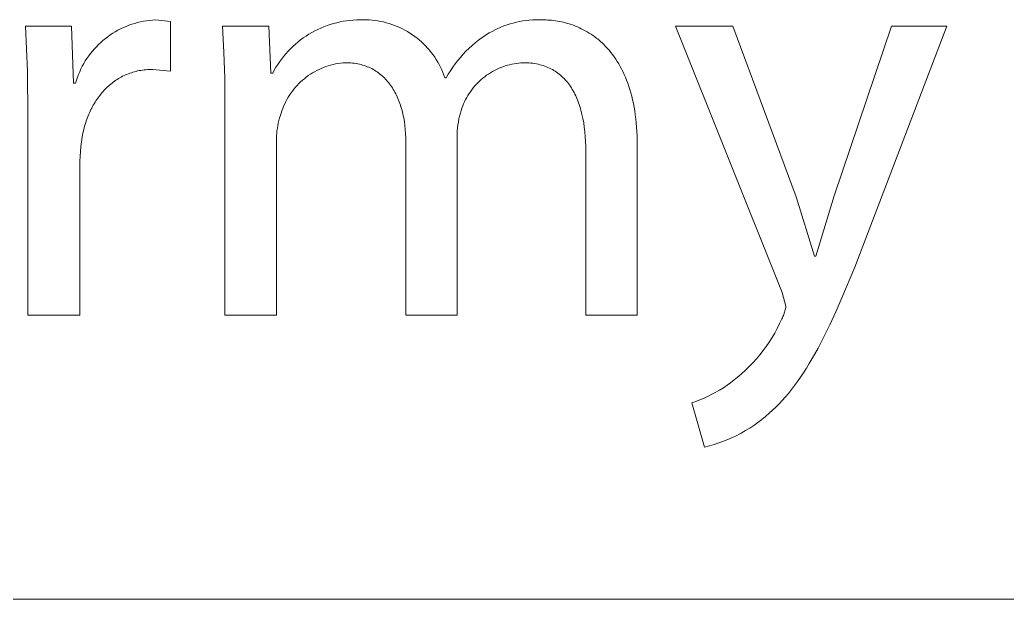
# Model space of a CAD drawing. Header units: millimetres. Extents: x 430 to 4403, y -1522 to 1254.
# Drawn here: x 3374.7 to 3440.5, y -1522.2 to -1483.6 of the extents above; entities that cross this region are included whole.
import ezdxf

# ---------------------------------------------------------------- set-up
doc = ezdxf.new("R2010")
doc.units = ezdxf.units.MM
doc.header["$MEASUREMENT"] = 0
doc.layers.add('Domyślny', color=7, linetype='Continuous', true_color=0x000000)

msp = doc.modelspace()

# ---------------------------------------------------------------- linework, layer by layer
at = {"layer": 'Domyślny', "color": 18, "lineweight": 15, "true_color": 0x000000}
for p, q in [((3381.943, -1483.978), (3382.133, -1483.911)), ((3382.133, -1483.911), (3382.325, -1483.851)), ((3382.325, -1483.851), (3382.52, -1483.798)), ((3382.52, -1483.798), (3382.716, -1483.751)), ((3382.716, -1483.751), (3382.914, -1483.711)), ((3382.914, -1483.711), (3383.113, -1483.679)), ((3383.113, -1483.679), (3383.312, -1483.653)), ((3383.312, -1483.653), (3383.513, -1483.634)), ((3383.513, -1483.634), (3383.714, -1483.622)), ((3383.714, -1483.622), (3384.72, -1483.728)), ((3384.72, -1483.728), (3384.72, -1487.035)), ((3395.151, -1484.001), (3395.363, -1483.929)), ((3395.363, -1483.929), (3395.578, -1483.864)), ((3395.578, -1483.864), (3395.794, -1483.807)), ((3395.794, -1483.807), (3396.012, -1483.756)), ((3396.012, -1483.756), (3396.232, -1483.714)), ((3396.232, -1483.714), (3396.453, -1483.679)), ((3396.453, -1483.679), (3396.675, -1483.651)), ((3396.675, -1483.651), (3396.898, -1483.631)), ((3396.898, -1483.631), (3397.121, -1483.618)), ((3397.121, -1483.618), (3397.345, -1483.613)), ((3397.345, -1483.613), (3397.569, -1483.615)), ((3397.569, -1483.615), (3397.762, -1483.616)), ((3397.762, -1483.616), (3397.954, -1483.624)), ((3397.954, -1483.624), (3398.147, -1483.638)), ((3398.147, -1483.638), (3398.338, -1483.658)), ((3398.338, -1483.658), (3398.529, -1483.686)), ((3398.529, -1483.686), (3398.719, -1483.719)), ((3398.719, -1483.719), (3398.908, -1483.759)), ((3398.908, -1483.759), (3399.095, -1483.806)), ((3399.095, -1483.806), (3399.28, -1483.858)), ((3399.28, -1483.858), (3399.464, -1483.917)), ((3399.464, -1483.917), (3399.645, -1483.983)), ((3407.149, -1483.953), (3407.356, -1483.887)), ((3407.356, -1483.887), (3407.565, -1483.827)), ((3407.565, -1483.827), (3407.776, -1483.775)), ((3407.776, -1483.775), (3407.989, -1483.73)), ((3407.989, -1483.73), (3408.203, -1483.692)), ((3408.203, -1483.692), (3408.418, -1483.661)), ((3408.418, -1483.661), (3408.634, -1483.637)), ((3408.634, -1483.637), (3408.851, -1483.621)), ((3408.851, -1483.621), (3409.068, -1483.612)), ((3409.068, -1483.612), (3409.285, -1483.61)), ((3409.285, -1483.61), (3409.503, -1483.615)), ((3409.503, -1483.615), (3409.623, -1483.617)), ((3409.623, -1483.617), (3409.746, -1483.62)), ((3409.746, -1483.62), (3409.869, -1483.627)), ((3409.869, -1483.627), (3409.995, -1483.636)), ((3409.995, -1483.636), (3410.121, -1483.648)), ((3410.121, -1483.648), (3410.249, -1483.662)), ((3410.249, -1483.662), (3410.378, -1483.68)), ((3410.378, -1483.68), (3410.508, -1483.7)), ((3410.508, -1483.7), (3410.638, -1483.724)), ((3410.638, -1483.724), (3410.77, -1483.75)), ((3410.77, -1483.75), (3410.902, -1483.78)), ((3410.902, -1483.78), (3411.035, -1483.813)), ((3411.035, -1483.813), (3411.168, -1483.85)), ((3411.168, -1483.85), (3411.301, -1483.89)), ((3411.301, -1483.89), (3411.434, -1483.933)), ((3411.434, -1483.933), (3411.568, -1483.98)), ((3375.173, -1487.054), (3375.049, -1484.045)), ((3375.049, -1484.045), (3378.105, -1484.045)), ((3378.105, -1484.045), (3378.237, -1487.829)), ((3380.692, -1484.624), (3380.861, -1484.513)), ((3380.861, -1484.513), (3381.033, -1484.408)), ((3381.033, -1484.408), (3381.209, -1484.31)), ((3381.209, -1484.31), (3381.388, -1484.217)), ((3381.388, -1484.217), (3381.57, -1484.131)), ((3381.57, -1484.131), (3381.755, -1484.051)), ((3381.755, -1484.051), (3381.943, -1483.978)), ((3388.276, -1485.779), (3388.176, -1484.039)), ((3388.176, -1484.039), (3391.258, -1484.039)), ((3391.258, -1484.039), (3391.404, -1487.161)), ((3393.752, -1484.699), (3393.942, -1484.579)), ((3393.942, -1484.579), (3394.135, -1484.466)), ((3394.135, -1484.466), (3394.331, -1484.359)), ((3394.331, -1484.359), (3394.532, -1484.259)), ((3394.532, -1484.259), (3394.735, -1484.166)), ((3394.735, -1484.166), (3394.942, -1484.08)), ((3394.942, -1484.08), (3395.151, -1484.001)), ((3399.645, -1483.983), (3399.824, -1484.054)), ((3399.824, -1484.054), (3400.001, -1484.131)), ((3400.001, -1484.131), (3400.174, -1484.215)), ((3400.174, -1484.215), (3400.345, -1484.304)), ((3400.345, -1484.304), (3400.513, -1484.399)), ((3400.513, -1484.399), (3400.677, -1484.5)), ((3400.677, -1484.5), (3400.838, -1484.606)), ((3405.777, -1484.604), (3405.963, -1484.492)), ((3405.963, -1484.492), (3406.153, -1484.386)), ((3406.153, -1484.386), (3406.346, -1484.286)), ((3406.346, -1484.286), (3406.542, -1484.193)), ((3406.542, -1484.193), (3406.742, -1484.106)), ((3406.742, -1484.106), (3406.944, -1484.026)), ((3406.944, -1484.026), (3407.149, -1483.953)), ((3411.568, -1483.98), (3411.702, -1484.031)), ((3411.702, -1484.031), (3411.835, -1484.086)), ((3411.835, -1484.086), (3411.968, -1484.144)), ((3411.968, -1484.144), (3412.101, -1484.206)), ((3412.101, -1484.206), (3412.233, -1484.272)), ((3412.233, -1484.272), (3412.365, -1484.342)), ((3412.365, -1484.342), (3412.496, -1484.417)), ((3412.496, -1484.417), (3412.626, -1484.495)), ((3412.626, -1484.495), (3412.755, -1484.578)), ((3412.755, -1484.578), (3412.883, -1484.665)), ((3425.491, -1501.8), (3418.387, -1484.045)), ((3418.387, -1484.045), (3422.197, -1484.045)), ((3422.197, -1484.045), (3426.418, -1495.423)), ((3428.958, -1495.344), (3432.781, -1484.045)), ((3436.473, -1484.045), (3431.233, -1497.765)), ((3432.781, -1484.045), (3436.473, -1484.045)), ((3379.913, -1485.261), (3380.059, -1485.123)), ((3380.059, -1485.123), (3380.211, -1484.99)), ((3380.211, -1484.99), (3380.367, -1484.862)), ((3380.367, -1484.862), (3380.527, -1484.74)), ((3380.527, -1484.74), (3380.692, -1484.624)), ((3392.873, -1485.389), (3393.039, -1485.239)), ((3393.039, -1485.239), (3393.211, -1485.095)), ((3393.211, -1485.095), (3393.387, -1484.957)), ((3393.387, -1484.957), (3393.567, -1484.825)), ((3393.567, -1484.825), (3393.752, -1484.699)), ((3400.838, -1484.606), (3400.995, -1484.718)), ((3400.995, -1484.718), (3401.149, -1484.835)), ((3401.149, -1484.835), (3401.298, -1484.957)), ((3401.298, -1484.957), (3401.443, -1485.084)), ((3401.443, -1485.084), (3401.583, -1485.216)), ((3401.583, -1485.216), (3401.719, -1485.352)), ((3404.815, -1485.33), (3405.026, -1485.151)), ((3405.026, -1485.151), (3405.243, -1484.978)), ((3405.243, -1484.978), (3405.416, -1484.848)), ((3405.416, -1484.848), (3405.595, -1484.723)), ((3405.595, -1484.723), (3405.777, -1484.604)), ((3412.883, -1484.665), (3413.01, -1484.757)), ((3413.01, -1484.757), (3413.135, -1484.853)), ((3413.135, -1484.853), (3413.259, -1484.954)), ((3413.259, -1484.954), (3413.382, -1485.059)), ((3413.382, -1485.059), (3413.503, -1485.169)), ((3413.503, -1485.169), (3413.622, -1485.284)), ((3379.256, -1486.023), (3379.376, -1485.862)), ((3379.376, -1485.862), (3379.502, -1485.705)), ((3379.502, -1485.705), (3379.634, -1485.552)), ((3379.634, -1485.552), (3379.771, -1485.404)), ((3379.771, -1485.404), (3379.913, -1485.261)), ((3388.329, -1487.522), (3388.276, -1485.779)), ((3392.262, -1486.042), (3392.406, -1485.871)), ((3392.406, -1485.871), (3392.556, -1485.705)), ((3392.556, -1485.705), (3392.712, -1485.544)), ((3392.712, -1485.544), (3392.873, -1485.389)), ((3401.719, -1485.352), (3401.85, -1485.494)), ((3401.85, -1485.494), (3401.977, -1485.639)), ((3401.977, -1485.639), (3402.098, -1485.789)), ((3402.098, -1485.789), (3402.214, -1485.943)), ((3404.221, -1485.911), (3404.412, -1485.711)), ((3404.412, -1485.711), (3404.61, -1485.517)), ((3404.61, -1485.517), (3404.815, -1485.33)), ((3413.622, -1485.284), (3413.74, -1485.404)), ((3413.74, -1485.404), (3413.855, -1485.529)), ((3413.855, -1485.529), (3413.968, -1485.659)), ((3413.968, -1485.659), (3414.079, -1485.794)), ((3414.079, -1485.794), (3414.188, -1485.934)), ((3378.831, -1486.708), (3378.928, -1486.532)), ((3378.928, -1486.532), (3379.031, -1486.358)), ((3379.031, -1486.358), (3379.141, -1486.189)), ((3379.141, -1486.189), (3379.256, -1486.023)), ((3391.864, -1486.583), (3391.99, -1486.398)), ((3391.99, -1486.398), (3392.123, -1486.218)), ((3392.123, -1486.218), (3392.262, -1486.042)), ((3395.71, -1486.558), (3395.548, -1486.594)), ((3395.872, -1486.529), (3395.71, -1486.558)), ((3396.036, -1486.504), (3395.872, -1486.529)), ((3396.2, -1486.486), (3396.036, -1486.504)), ((3396.365, -1486.473), (3396.2, -1486.486)), ((3396.489, -1486.475), (3396.365, -1486.473)), ((3396.612, -1486.48), (3396.489, -1486.475)), ((3396.732, -1486.488), (3396.612, -1486.48)), ((3396.851, -1486.499), (3396.732, -1486.488)), ((3396.967, -1486.513), (3396.851, -1486.499)), ((3397.082, -1486.531), (3396.967, -1486.513)), ((3397.195, -1486.552), (3397.082, -1486.531)), ((3397.306, -1486.575), (3397.195, -1486.552)), ((3402.214, -1485.943), (3402.325, -1486.101)), ((3402.325, -1486.101), (3402.43, -1486.262)), ((3402.43, -1486.262), (3402.53, -1486.427)), ((3402.53, -1486.427), (3402.625, -1486.595)), ((3403.526, -1486.774), (3403.689, -1486.55)), ((3403.689, -1486.55), (3403.859, -1486.331)), ((3403.859, -1486.331), (3404.036, -1486.118)), ((3404.036, -1486.118), (3404.221, -1485.911)), ((3407.619, -1486.541), (3407.468, -1486.571)), ((3407.772, -1486.516), (3407.619, -1486.541)), ((3407.925, -1486.497), (3407.772, -1486.516)), ((3408.078, -1486.482), (3407.925, -1486.497)), ((3408.233, -1486.473), (3408.078, -1486.482)), ((3408.364, -1486.475), (3408.233, -1486.473)), ((3408.493, -1486.48), (3408.364, -1486.475)), ((3408.619, -1486.488), (3408.493, -1486.48)), ((3408.744, -1486.499), (3408.619, -1486.488)), ((3408.866, -1486.514), (3408.744, -1486.499)), ((3408.987, -1486.531), (3408.866, -1486.514)), ((3409.105, -1486.552), (3408.987, -1486.531)), ((3409.221, -1486.576), (3409.105, -1486.552)), ((3414.188, -1485.934), (3414.294, -1486.079)), ((3414.294, -1486.079), (3414.398, -1486.23)), ((3414.398, -1486.23), (3414.499, -1486.386)), ((3414.499, -1486.386), (3414.597, -1486.548)), ((3414.597, -1486.548), (3414.693, -1486.715)), ((3375.207, -1490.065), (3375.173, -1487.054)), ((3378.578, -1487.257), (3378.656, -1487.071)), ((3378.656, -1487.071), (3378.74, -1486.888)), ((3378.74, -1486.888), (3378.831, -1486.708)), ((3381.903, -1487.21), (3381.805, -1487.249)), ((3382.002, -1487.173), (3381.903, -1487.21)), ((3382.103, -1487.138), (3382.002, -1487.173)), ((3382.205, -1487.106), (3382.103, -1487.138)), ((3382.308, -1487.076), (3382.205, -1487.106)), ((3382.412, -1487.049), (3382.308, -1487.076)), ((3382.517, -1487.024), (3382.412, -1487.049)), ((3382.623, -1487.002), (3382.517, -1487.024)), ((3382.731, -1486.982), (3382.623, -1487.002)), ((3382.84, -1486.965), (3382.731, -1486.982)), ((3382.95, -1486.95), (3382.84, -1486.965)), ((3383.061, -1486.938), (3382.95, -1486.95)), ((3383.173, -1486.929), (3383.061, -1486.938)), ((3383.286, -1486.922), (3383.173, -1486.929)), ((3383.401, -1486.918), (3383.286, -1486.922)), ((3383.516, -1486.916), (3383.401, -1486.918)), ((3384.72, -1487.035), (3383.516, -1486.916)), ((3391.404, -1487.161), (3391.523, -1487.161)), ((3391.523, -1487.161), (3391.63, -1486.965)), ((3391.63, -1486.965), (3391.744, -1486.772)), ((3391.744, -1486.772), (3391.864, -1486.583)), ((3394.176, -1487.156), (3394.036, -1487.244)), ((3394.319, -1487.073), (3394.176, -1487.156)), ((3394.465, -1486.995), (3394.319, -1487.073)), ((3394.613, -1486.921), (3394.465, -1486.995)), ((3394.764, -1486.853), (3394.613, -1486.921)), ((3394.917, -1486.791), (3394.764, -1486.853)), ((3395.072, -1486.733), (3394.917, -1486.791)), ((3395.229, -1486.681), (3395.072, -1486.733)), ((3395.388, -1486.635), (3395.229, -1486.681)), ((3395.548, -1486.594), (3395.388, -1486.635)), ((3397.415, -1486.602), (3397.306, -1486.575)), ((3397.522, -1486.632), (3397.415, -1486.602)), ((3397.627, -1486.664), (3397.522, -1486.632)), ((3397.73, -1486.7), (3397.627, -1486.664)), ((3397.831, -1486.738), (3397.73, -1486.7)), ((3397.93, -1486.779), (3397.831, -1486.738)), ((3398.028, -1486.823), (3397.93, -1486.779)), ((3398.123, -1486.87), (3398.028, -1486.823)), ((3398.217, -1486.92), (3398.123, -1486.87)), ((3398.308, -1486.972), (3398.217, -1486.92)), ((3398.398, -1487.027), (3398.308, -1486.972)), ((3398.485, -1487.085), (3398.398, -1487.027)), ((3398.571, -1487.145), (3398.485, -1487.085)), ((3398.655, -1487.208), (3398.571, -1487.145)), ((3398.736, -1487.274), (3398.655, -1487.208)), ((3402.625, -1486.595), (3402.713, -1486.766)), ((3402.713, -1486.766), (3402.795, -1486.941)), ((3402.795, -1486.941), (3402.872, -1487.118)), ((3402.872, -1487.118), (3402.942, -1487.297)), ((3403.225, -1487.239), (3403.372, -1487.004)), ((3403.372, -1487.004), (3403.526, -1486.774)), ((3405.911, -1487.227), (3405.784, -1487.314)), ((3406.042, -1487.143), (3405.911, -1487.227)), ((3406.174, -1487.065), (3406.042, -1487.143)), ((3406.31, -1486.991), (3406.174, -1487.065)), ((3406.448, -1486.921), (3406.31, -1486.991)), ((3406.588, -1486.856), (3406.448, -1486.921)), ((3406.73, -1486.796), (3406.588, -1486.856)), ((3406.874, -1486.741), (3406.73, -1486.796)), ((3407.02, -1486.691), (3406.874, -1486.741)), ((3407.168, -1486.646), (3407.02, -1486.691)), ((3407.317, -1486.606), (3407.168, -1486.646)), ((3407.468, -1486.571), (3407.317, -1486.606)), ((3409.335, -1486.604), (3409.221, -1486.576)), ((3409.446, -1486.634), (3409.335, -1486.604)), ((3409.556, -1486.667), (3409.446, -1486.634)), ((3409.664, -1486.704), (3409.556, -1486.667)), ((3409.769, -1486.743), (3409.664, -1486.704)), ((3409.872, -1486.786), (3409.769, -1486.743)), ((3409.974, -1486.832), (3409.872, -1486.786)), ((3410.073, -1486.88), (3409.974, -1486.832)), ((3410.17, -1486.932), (3410.073, -1486.88)), ((3410.265, -1486.986), (3410.17, -1486.932)), ((3410.357, -1487.044), (3410.265, -1486.986)), ((3410.448, -1487.104), (3410.357, -1487.044)), ((3410.537, -1487.168), (3410.448, -1487.104)), ((3410.623, -1487.234), (3410.537, -1487.168)), ((3414.693, -1486.715), (3414.785, -1486.888)), ((3414.785, -1486.888), (3414.874, -1487.067)), ((3414.874, -1487.067), (3414.96, -1487.251)), ((3378.237, -1487.829), (3378.383, -1487.829)), ((3378.383, -1487.829), (3378.441, -1487.636)), ((3378.441, -1487.636), (3378.506, -1487.446)), ((3378.506, -1487.446), (3378.578, -1487.257)), ((3380.814, -1487.83), (3380.732, -1487.896)), ((3380.897, -1487.766), (3380.814, -1487.83)), ((3380.982, -1487.705), (3380.897, -1487.766)), ((3381.068, -1487.645), (3380.982, -1487.705)), ((3381.156, -1487.588), (3381.068, -1487.645)), ((3381.245, -1487.533), (3381.156, -1487.588)), ((3381.335, -1487.48), (3381.245, -1487.533)), ((3381.426, -1487.429), (3381.335, -1487.48)), ((3381.519, -1487.381), (3381.426, -1487.429)), ((3381.613, -1487.335), (3381.519, -1487.381)), ((3381.709, -1487.291), (3381.613, -1487.335)), ((3381.805, -1487.249), (3381.709, -1487.291)), ((3388.334, -1489.265), (3388.329, -1487.522)), ((3393.268, -1487.869), (3393.153, -1487.988)), ((3393.387, -1487.754), (3393.268, -1487.869)), ((3393.509, -1487.643), (3393.387, -1487.754)), ((3393.636, -1487.537), (3393.509, -1487.643)), ((3393.766, -1487.435), (3393.636, -1487.537)), ((3393.899, -1487.337), (3393.766, -1487.435)), ((3394.036, -1487.244), (3393.899, -1487.337)), ((3398.816, -1487.342), (3398.736, -1487.274)), ((3398.894, -1487.412), (3398.816, -1487.342)), ((3398.97, -1487.485), (3398.894, -1487.412)), ((3399.044, -1487.561), (3398.97, -1487.485)), ((3399.116, -1487.639), (3399.044, -1487.561)), ((3399.186, -1487.719), (3399.116, -1487.639)), ((3399.255, -1487.801), (3399.186, -1487.719)), ((3399.321, -1487.886), (3399.255, -1487.801)), ((3402.942, -1487.297), (3403.007, -1487.479)), ((3403.007, -1487.479), (3403.086, -1487.479)), ((3403.086, -1487.479), (3403.225, -1487.239)), ((3405.197, -1487.814), (3405.09, -1487.926)), ((3405.308, -1487.706), (3405.197, -1487.814)), ((3405.422, -1487.602), (3405.308, -1487.706)), ((3405.539, -1487.502), (3405.422, -1487.602)), ((3405.66, -1487.406), (3405.539, -1487.502)), ((3405.784, -1487.314), (3405.66, -1487.406)), ((3410.707, -1487.303), (3410.623, -1487.234)), ((3410.79, -1487.375), (3410.707, -1487.303)), ((3410.87, -1487.45), (3410.79, -1487.375)), ((3410.948, -1487.528), (3410.87, -1487.45)), ((3411.024, -1487.608), (3410.948, -1487.528)), ((3411.098, -1487.692), (3411.024, -1487.608)), ((3411.17, -1487.778), (3411.098, -1487.692)), ((3411.24, -1487.867), (3411.17, -1487.778)), ((3411.307, -1487.958), (3411.24, -1487.867)), ((3414.96, -1487.251), (3415.043, -1487.442)), ((3415.043, -1487.442), (3415.122, -1487.638)), ((3415.122, -1487.638), (3415.198, -1487.841)), ((3415.198, -1487.841), (3415.27, -1488.049)), ((3380.128, -1488.492), (3380.059, -1488.575)), ((3380.199, -1488.411), (3380.128, -1488.492)), ((3380.27, -1488.331), (3380.199, -1488.411)), ((3380.344, -1488.254), (3380.27, -1488.331)), ((3380.418, -1488.178), (3380.344, -1488.254)), ((3380.495, -1488.105), (3380.418, -1488.178)), ((3380.572, -1488.033), (3380.495, -1488.105)), ((3380.651, -1487.963), (3380.572, -1488.033)), ((3380.732, -1487.896), (3380.651, -1487.963)), ((3392.737, -1488.502), (3392.645, -1488.639)), ((3392.834, -1488.368), (3392.737, -1488.502)), ((3392.936, -1488.238), (3392.834, -1488.368)), ((3393.042, -1488.111), (3392.936, -1488.238)), ((3393.153, -1487.988), (3393.042, -1488.111)), ((3399.385, -1487.973), (3399.321, -1487.886)), ((3399.447, -1488.062), (3399.385, -1487.973)), ((3399.508, -1488.154), (3399.447, -1488.062)), ((3399.566, -1488.248), (3399.508, -1488.154)), ((3399.622, -1488.344), (3399.566, -1488.248)), ((3399.677, -1488.442), (3399.622, -1488.344)), ((3399.729, -1488.542), (3399.677, -1488.442)), ((3399.78, -1488.644), (3399.729, -1488.542)), ((3404.616, -1488.534), (3404.535, -1488.665)), ((3404.703, -1488.406), (3404.616, -1488.534)), ((3404.793, -1488.281), (3404.703, -1488.406)), ((3404.888, -1488.159), (3404.793, -1488.281)), ((3404.987, -1488.041), (3404.888, -1488.159)), ((3405.09, -1487.926), (3404.987, -1488.041)), ((3411.373, -1488.053), (3411.307, -1487.958)), ((3411.437, -1488.15), (3411.373, -1488.053)), ((3411.498, -1488.249), (3411.437, -1488.15)), ((3411.558, -1488.352), (3411.498, -1488.249)), ((3411.615, -1488.457), (3411.558, -1488.352)), ((3411.671, -1488.564), (3411.615, -1488.457)), ((3415.27, -1488.049), (3415.338, -1488.264)), ((3415.338, -1488.264), (3415.402, -1488.485)), ((3415.402, -1488.485), (3415.462, -1488.712)), ((3379.679, -1489.11), (3379.621, -1489.205)), ((3379.739, -1489.016), (3379.679, -1489.11)), ((3379.8, -1488.924), (3379.739, -1489.016)), ((3379.862, -1488.834), (3379.8, -1488.924)), ((3379.926, -1488.746), (3379.862, -1488.834)), ((3379.992, -1488.659), (3379.926, -1488.746)), ((3380.059, -1488.575), (3379.992, -1488.659)), ((3392.396, -1489.069), (3392.323, -1489.217)), ((3392.474, -1488.923), (3392.396, -1489.069)), ((3392.557, -1488.779), (3392.474, -1488.923)), ((3392.645, -1488.639), (3392.557, -1488.779)), ((3399.828, -1488.748), (3399.78, -1488.644)), ((3399.875, -1488.854), (3399.828, -1488.748)), ((3399.919, -1488.962), (3399.875, -1488.854)), ((3399.962, -1489.072), (3399.919, -1488.962)), ((3400.003, -1489.184), (3399.962, -1489.072)), ((3400.041, -1489.297), (3400.003, -1489.184)), ((3404.316, -1489.073), (3404.253, -1489.214)), ((3404.384, -1488.935), (3404.316, -1489.073)), ((3404.457, -1488.799), (3404.384, -1488.935)), ((3404.535, -1488.665), (3404.457, -1488.799)), ((3411.724, -1488.675), (3411.671, -1488.564)), ((3411.775, -1488.787), (3411.724, -1488.675)), ((3411.825, -1488.903), (3411.775, -1488.787)), ((3411.872, -1489.021), (3411.825, -1488.903)), ((3411.917, -1489.141), (3411.872, -1489.021)), ((3411.96, -1489.264), (3411.917, -1489.141)), ((3415.462, -1488.712), (3415.518, -1488.946)), ((3415.518, -1488.946), (3415.57, -1489.186)), ((3415.57, -1489.186), (3415.617, -1489.433)), ((3379.308, -1489.809), (3379.262, -1489.914)), ((3379.356, -1489.704), (3379.308, -1489.809)), ((3379.406, -1489.601), (3379.356, -1489.704)), ((3379.457, -1489.5), (3379.406, -1489.601)), ((3379.51, -1489.4), (3379.457, -1489.5)), ((3379.565, -1489.301), (3379.51, -1489.4)), ((3379.621, -1489.205), (3379.565, -1489.301)), ((3388.334, -1503.302), (3388.334, -1489.265)), ((3392.085, -1489.834), (3392.039, -1489.992)), ((3392.137, -1489.676), (3392.085, -1489.834)), ((3392.194, -1489.521), (3392.137, -1489.676)), ((3392.256, -1489.368), (3392.194, -1489.521)), ((3392.323, -1489.217), (3392.256, -1489.368)), ((3400.078, -1489.413), (3400.041, -1489.297)), ((3400.113, -1489.53), (3400.078, -1489.413)), ((3400.146, -1489.649), (3400.113, -1489.53)), ((3400.176, -1489.77), (3400.146, -1489.649)), ((3400.205, -1489.892), (3400.176, -1489.77)), ((3404.036, -1489.839), (3403.987, -1490.032)), ((3404.092, -1489.648), (3404.036, -1489.839)), ((3404.14, -1489.502), (3404.092, -1489.648)), ((3404.194, -1489.357), (3404.14, -1489.502)), ((3404.253, -1489.214), (3404.194, -1489.357)), ((3412.001, -1489.39), (3411.96, -1489.264)), ((3412.04, -1489.518), (3412.001, -1489.39)), ((3412.077, -1489.649), (3412.04, -1489.518)), ((3412.112, -1489.782), (3412.077, -1489.649)), ((3412.145, -1489.917), (3412.112, -1489.782)), ((3415.617, -1489.433), (3415.66, -1489.687)), ((3415.66, -1489.687), (3415.698, -1489.947)), ((3375.207, -1503.295), (3375.207, -1490.065)), ((3379.056, -1490.465), (3378.986, -1490.695)), ((3379.094, -1490.353), (3379.056, -1490.465)), ((3379.133, -1490.241), (3379.094, -1490.353)), ((3379.175, -1490.131), (3379.133, -1490.241)), ((3379.218, -1490.022), (3379.175, -1490.131)), ((3379.262, -1489.914), (3379.218, -1490.022)), ((3391.899, -1490.494), (3391.864, -1490.664)), ((3391.94, -1490.325), (3391.899, -1490.494)), ((3391.987, -1490.158), (3391.94, -1490.325)), ((3392.039, -1489.992), (3391.987, -1490.158)), ((3400.232, -1490.016), (3400.205, -1489.892)), ((3400.257, -1490.142), (3400.232, -1490.016)), ((3400.301, -1490.398), (3400.257, -1490.142)), ((3400.337, -1490.66), (3400.301, -1490.398)), ((3403.907, -1490.421), (3403.876, -1490.617)), ((3403.944, -1490.225), (3403.907, -1490.421)), ((3403.987, -1490.032), (3403.944, -1490.225)), ((3412.205, -1490.195), (3412.145, -1489.917)), ((3412.257, -1490.483), (3412.205, -1490.195)), ((3412.301, -1490.78), (3412.257, -1490.483)), ((3415.698, -1489.947), (3415.731, -1490.214)), ((3415.731, -1490.214), (3415.76, -1490.488)), ((3415.76, -1490.488), (3415.784, -1490.769)), ((3378.868, -1491.17), (3378.819, -1491.415)), ((3378.923, -1490.93), (3378.868, -1491.17)), ((3378.986, -1490.695), (3378.923, -1490.93)), ((3391.81, -1491.006), (3391.793, -1491.179)), ((3391.834, -1490.835), (3391.81, -1491.006)), ((3391.864, -1490.664), (3391.834, -1490.835)), ((3400.364, -1490.929), (3400.337, -1490.66)), ((3400.384, -1491.202), (3400.364, -1490.929)), ((3403.833, -1491.011), (3403.82, -1491.21)), ((3403.851, -1490.814), (3403.833, -1491.011)), ((3403.876, -1490.617), (3403.851, -1490.814)), ((3412.337, -1491.086), (3412.301, -1490.78)), ((3412.364, -1491.401), (3412.337, -1491.086)), ((3415.784, -1490.769), (3415.802, -1491.057)), ((3415.802, -1491.057), (3415.816, -1491.352)), ((3378.772, -1491.738), (3378.734, -1492.063)), ((3378.819, -1491.415), (3378.772, -1491.738)), ((3391.775, -1491.526), (3391.774, -1491.699)), ((3391.774, -1491.699), (3391.774, -1503.302)), ((3391.781, -1491.352), (3391.775, -1491.526)), ((3391.793, -1491.179), (3391.781, -1491.352)), ((3400.396, -1491.481), (3400.384, -1491.202)), ((3400.4, -1491.765), (3400.396, -1491.481)), ((3400.4, -1503.302), (3400.4, -1491.765)), ((3403.82, -1491.21), (3403.814, -1491.408)), ((3403.814, -1491.408), (3403.814, -1503.302)), ((3412.384, -1491.725), (3412.364, -1491.401)), ((3412.396, -1492.059), (3412.384, -1491.725)), ((3415.816, -1491.352), (3415.824, -1491.654)), ((3415.824, -1491.654), (3415.827, -1491.964)), ((3378.704, -1492.389), (3378.684, -1492.715)), ((3378.734, -1492.063), (3378.704, -1492.389)), ((3412.4, -1492.4), (3412.396, -1492.059)), ((3412.4, -1503.302), (3412.4, -1492.4)), ((3415.827, -1491.964), (3415.827, -1503.302)), ((3378.684, -1492.715), (3378.674, -1493.042)), ((3378.674, -1493.042), (3378.674, -1503.295)), ((3426.418, -1495.423), (3427.648, -1499.366)), ((3427.727, -1499.366), (3428.958, -1495.344)), ((3431.233, -1497.765), (3430.326, -1500.098)), ((3427.648, -1499.366), (3427.727, -1499.366)), ((3430.326, -1500.098), (3429.476, -1502.149)), ((3425.743, -1502.7), (3425.491, -1501.8)), ((3429.476, -1502.149), (3429.068, -1503.077)), ((3425.655, -1503.097), (3425.678, -1503.019)), ((3425.678, -1503.019), (3425.698, -1502.94)), ((3425.698, -1502.94), (3425.716, -1502.861)), ((3425.716, -1502.861), (3425.73, -1502.781)), ((3425.73, -1502.781), (3425.743, -1502.7)), ((3378.674, -1503.295), (3375.207, -1503.295)), ((3391.774, -1503.302), (3388.334, -1503.302)), ((3403.814, -1503.302), (3400.4, -1503.302)), ((3415.827, -1503.302), (3412.4, -1503.302)), ((3425.318, -1503.867), (3425.465, -1503.547)), ((3425.465, -1503.547), (3425.503, -1503.475)), ((3425.503, -1503.475), (3425.538, -1503.401)), ((3425.538, -1503.401), (3425.571, -1503.327)), ((3425.571, -1503.327), (3425.601, -1503.251)), ((3425.601, -1503.251), (3425.629, -1503.175)), ((3425.629, -1503.175), (3425.655, -1503.097)), ((3429.068, -1503.077), (3428.668, -1503.942)), ((3424.993, -1504.491), (3425.161, -1504.181)), ((3425.161, -1504.181), (3425.318, -1503.867)), ((3428.668, -1503.942), (3428.273, -1504.749)), ((3424.626, -1505.091), (3424.814, -1504.794)), ((3424.814, -1504.794), (3424.993, -1504.491)), ((3428.273, -1504.749), (3427.883, -1505.5)), ((3424.22, -1505.666), (3424.428, -1505.382)), ((3424.428, -1505.382), (3424.626, -1505.091)), ((3427.883, -1505.5), (3427.494, -1506.197)), ((3423.54, -1506.474), (3423.776, -1506.212)), ((3423.776, -1506.212), (3424.002, -1505.943)), ((3424.002, -1505.943), (3424.22, -1505.666)), ((3427.494, -1506.197), (3427.299, -1506.527)), ((3422.783, -1507.209), (3423.044, -1506.972)), ((3423.044, -1506.972), (3423.296, -1506.727)), ((3423.296, -1506.727), (3423.54, -1506.474)), ((3427.104, -1506.845), (3426.908, -1507.15)), ((3427.299, -1506.527), (3427.104, -1506.845)), ((3422.055, -1507.801), (3422.288, -1507.622)), ((3422.288, -1507.622), (3422.515, -1507.436)), ((3422.515, -1507.436), (3422.783, -1507.209)), ((3426.712, -1507.445), (3426.514, -1507.728)), ((3426.908, -1507.15), (3426.712, -1507.445)), ((3421.069, -1508.438), (3421.323, -1508.29)), ((3421.323, -1508.29), (3421.572, -1508.135)), ((3421.572, -1508.135), (3421.816, -1507.972)), ((3421.816, -1507.972), (3422.055, -1507.801)), ((3426.113, -1508.262), (3425.91, -1508.513)), ((3426.314, -1508), (3426.113, -1508.262)), ((3426.514, -1507.728), (3426.314, -1508)), ((3419.736, -1509.047), (3420.01, -1508.943)), ((3420.01, -1508.943), (3420.281, -1508.829)), ((3420.281, -1508.829), (3420.548, -1508.707)), ((3420.548, -1508.707), (3420.811, -1508.577)), ((3420.811, -1508.577), (3421.069, -1508.438)), ((3425.704, -1508.755), (3425.496, -1508.988)), ((3425.91, -1508.513), (3425.704, -1508.755)), ((3419.458, -1509.143), (3419.736, -1509.047)), ((3420.318, -1512.093), (3419.458, -1509.143)), ((3425.07, -1509.426), (3424.853, -1509.633)), ((3425.285, -1509.211), (3425.07, -1509.426)), ((3425.496, -1508.988), (3425.285, -1509.211)), ((3424.131, -1510.256), (3423.87, -1510.455)), ((3424.385, -1510.048), (3424.131, -1510.256)), ((3424.631, -1509.831), (3424.385, -1510.048)), ((3424.853, -1509.633), (3424.631, -1509.831)), ((3423.33, -1510.827), (3423.05, -1510.999)), ((3423.603, -1510.646), (3423.33, -1510.827)), ((3423.87, -1510.455), (3423.603, -1510.646)), ((3422.178, -1511.456), (3421.878, -1511.588)), ((3422.474, -1511.314), (3422.178, -1511.456)), ((3422.765, -1511.161), (3422.474, -1511.314)), ((3423.05, -1510.999), (3422.765, -1511.161)), ((3420.637, -1512.014), (3420.318, -1512.093)), ((3420.952, -1511.923), (3420.637, -1512.014)), ((3421.265, -1511.822), (3420.952, -1511.923)), ((3421.573, -1511.711), (3421.265, -1511.822)), ((3421.878, -1511.588), (3421.573, -1511.711)), ((4399.218, -1522.237), (429.915, -1522.237)), ((4399.218, -1522.237), (2901.531, -1522.237))]:
    msp.add_line(p, q, dxfattribs=at)

doc.saveas('drawing.dxf')
